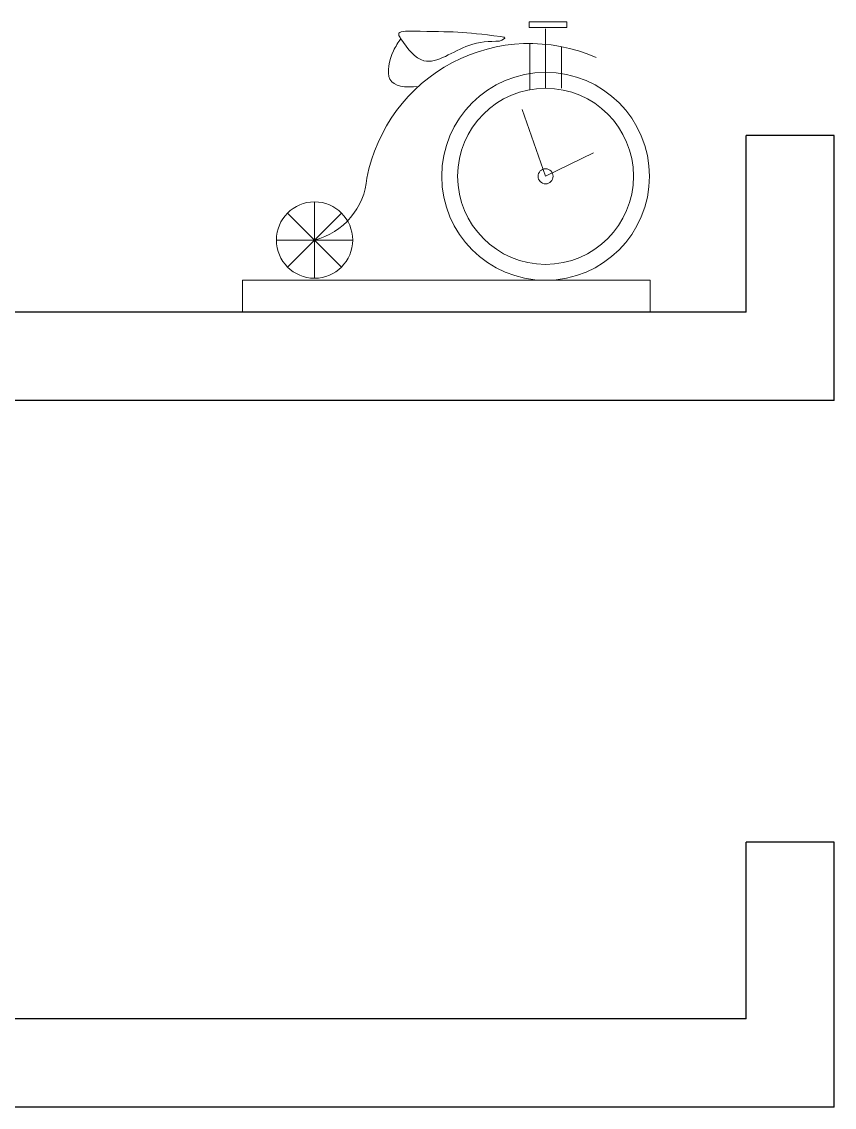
# Model space of a CAD drawing. Header units: millimetres. Extents: x 71641 to 191108, y -23091 to 29972.
# Drawn here: x 158673 to 159133, y -17632 to -17018 of the extents above; entities that cross this region are included whole.
import ezdxf

# ---------------------------------------------------------------- set-up
doc = ezdxf.new("R2010")
doc.units = ezdxf.units.MM
doc.layers.add('8', color=8, linetype='Continuous', lineweight=0)

msp = doc.modelspace()

# ---------------------------------------------------------------- linework, layer by layer
at = {"color": 3}
for p, q in [((159083.36, -17182.2), (159083.36, -17082.2)), ((159133.36, -17082.2), (159083.36, -17082.2)), ((159133.36, -17232.2), (159133.36, -17082.2)), ((159083.36, -17182.2), (157183.36, -17182.2)), ((159133.36, -17232.2), (157133.36, -17232.2)), ((159083.36, -17582.2), (159083.36, -17482.2)), ((159133.36, -17482.2), (159083.36, -17482.2)), ((159133.36, -17632.2), (159133.36, -17482.2)), ((159083.36, -17582.2), (157183.36, -17582.2)), ((159133.36, -17632.2), (157133.36, -17632.2))]:
    msp.add_line(p, q, dxfattribs=at)
at = {"layer": '8'}
msp.add_lwpolyline([(158981.8, -17017.89), (158960.58, -17017.89), (158960.58, -17021.21), (158981.8, -17021.21)], close=True, dxfattribs=at)
for points in [[(158969.86, -17055.55), (158969.86, -17021.87)], [(158960.86, -17056.37), (158960.86, -17030.24)], [(158978.86, -17055.55), (158978.86, -17032)], [(158969.86, -17105.38), (158956.61, -17067.61)], [(158969.86, -17105.38), (158997.04, -17092.13)], [(158839.01, -17119.82), (158839.01, -17163.03)], [(158854.29, -17126.15), (158823.73, -17156.7)], [(158854.29, -17156.7), (158823.73, -17126.15)], [(158860.62, -17141.43), (158817.41, -17141.43)], [(159029.12, -17182.2), (159029.12, -17164.2), (158798.2, -17164.2), (158798.2, -17182.2)]]:
    msp.add_lwpolyline(points, dxfattribs=at)
msp.add_lwpolyline([(158998.42, -17038.12, 0.481338), (158868.69, -17106.39, -0.320111), (158839.01, -17141.43, -0.124788)], format="xyb", dxfattribs=at)
for centre, radius in [((158969.86, -17105.38), 58.82), ((158969.86, -17105.38), 49.82), ((158969.86, -17105.38), 4.26), ((158839.01, -17141.43), 21.61)]:
    msp.add_circle(centre, radius, dxfattribs=at)
msp.add_open_spline([(158887.86, -17027.45), (158886.36, -17029.59), (158882.02, -17036.24), (158878.18, -17054.32), (158890.23, -17055.16), (158897.77, -17054.58)], degree=3, knots=[2.252408, 2.252408, 2.252408, 2.252408, 11.242672, 29.057003, 49.266681, 49.266681, 49.266681, 49.266681], dxfattribs=at)
msp.add_spline([(158943.8, -17028.81), (158926.42, -17031.29), (158900.97, -17039.98), (158887.94, -17027.57), (158886.69, -17025.08), (158894.76, -17023.22), (158944.42, -17026.32), (158946.84, -17026.92), (158943.8, -17028.81)], degree=3, dxfattribs=at)

doc.saveas('drawing.dxf')
